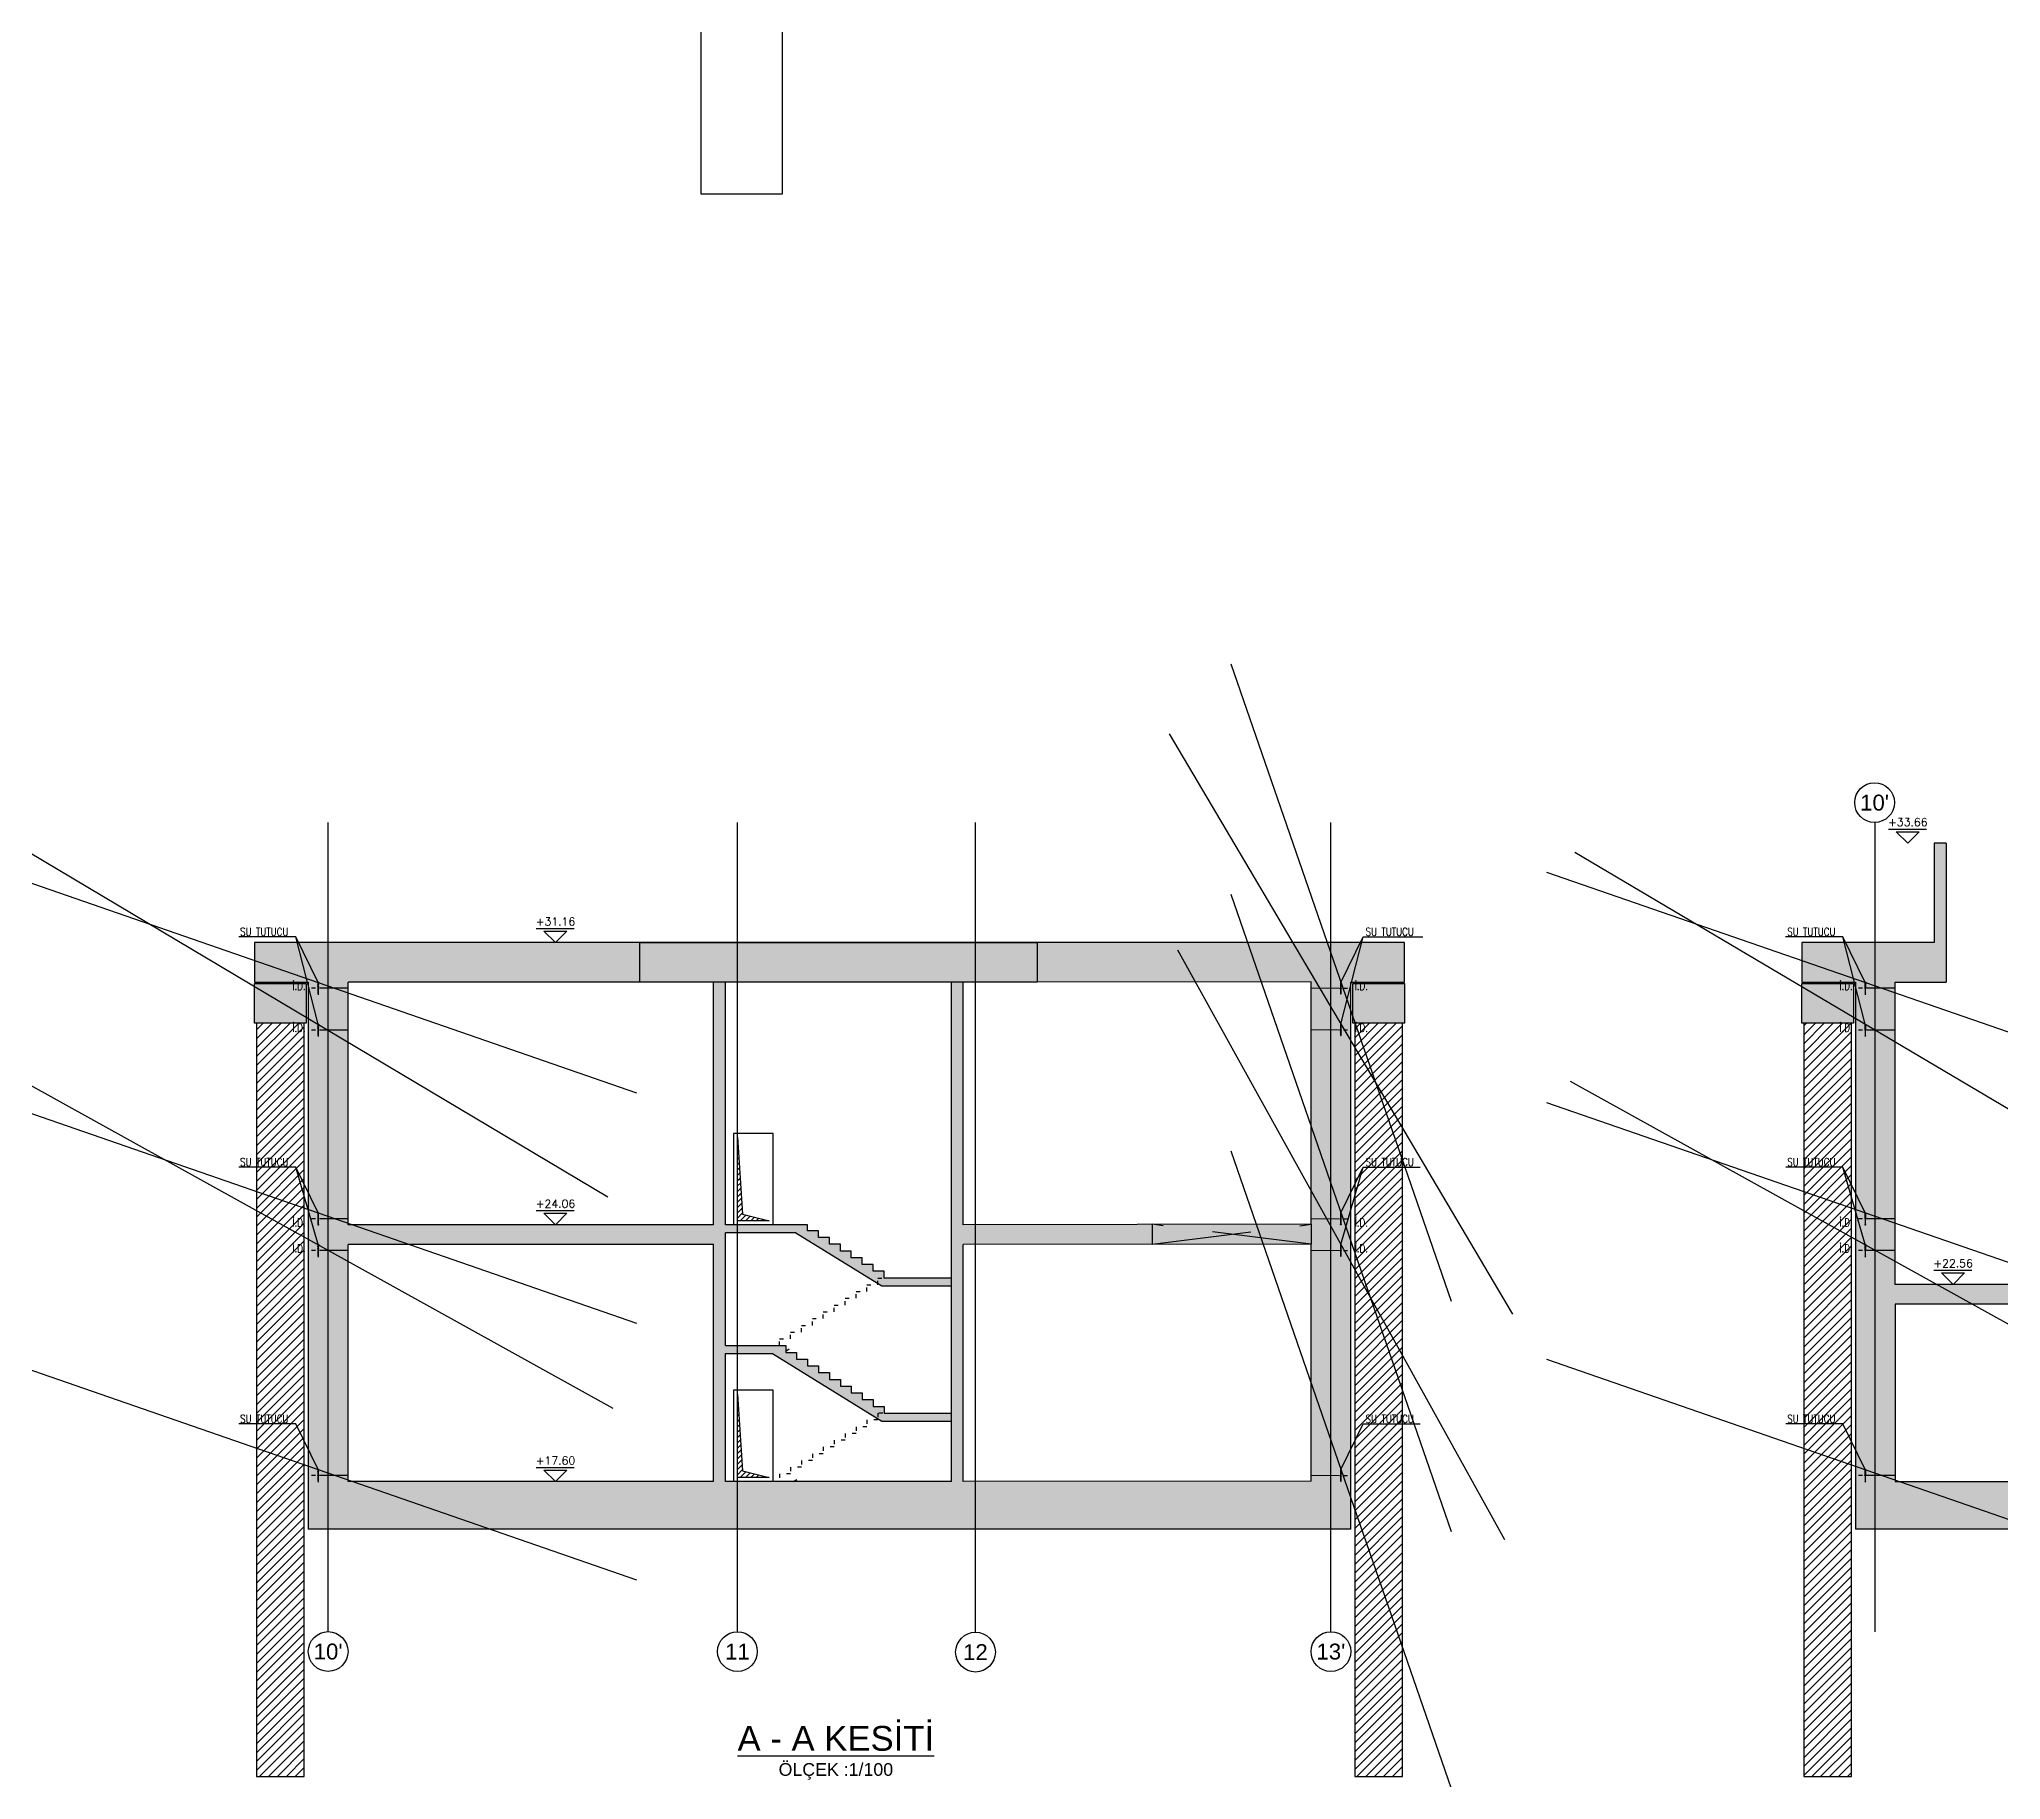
# Model space of a CAD drawing. Header units: millimetres. Extents: x 400392 to 401186, y 4543812 to 4544115.
# Drawn here: x 400695.06 to 400744.43, y 4543910.72 to 4543954.51 of the extents above; entities that cross this region are included whole.
import ezdxf
from ezdxf.enums import TextEntityAlignment as Align

# ---------------------------------------------------------------- set-up
doc = ezdxf.new("R2010")
doc.units = ezdxf.units.MM
for name, pattern in [('ACAD_ISO05W100', [33, 24, -3, 0, -3, 0, -3]), ('AKS', [3, 2.5, -0.25, 0, -0.25]), ('CONTINU', [0]), ('Dot', [4, 0, -4]), ('HIDDEN', [0.375, 0.25, -0.125])]:
    doc.linetypes.add(name, pattern=pattern)
for name, color, linetype in [('aks prota', 2, 'AKS'), ('boşluk prota', 2, 'Continuous'), ('boşluk taraması prota', 252, 'Continuous'), ('caks prota', 4, 'Continuous'), ('görünüş prota', 4, 'Continuous'), ('inşaat derzi prota', 11, 'Continuous'), ('kesit prota', 1, 'Continuous'), ('kesit tarama prota', 252, 'Continuous'), ('kiriş prota', 6, 'Continuous'), ('kolon tarama prota', 252, 'Continuous'), ('kot prota', 4, 'Continuous'), ('merdiven prota', 2, 'Continuous'), ('not yazısı prota', 6, 'Continuous'), ('not çizgisi prota', 4, 'Continuous'), ('PRT-CST-rc_level', 6, 'Continuous'), ('PRT-CST-rc_levermark', 4, 'Continuous'), ('st_s_su tutucu', 2, 'Continuous'), ('st_s_ölçü', 4, 'Continuous'), ('t35 prota', 3, 'Continuous'), ('taks prota', 7, 'Continuous'), ('tplan prota', 7, 'Continuous')]:
    doc.layers.add(name, color=color, linetype=linetype)
for name, color, linetype, lineweight in [('PRT-Geo-PileCap2', 211, 'Continuous', 25), ('PRT-Geo_Pile', 150, 'Continuous', 30), ('PRT-Geo_TableText', 8, 'Continuous', 25), ('PRT-KD-kazik', 172, 'Continuous', 25)]:
    doc.layers.add(name, color=color, linetype=linetype, lineweight=lineweight)
doc.styles.add('Arial', font='Arial.ttf')
doc.styles.add('OLCU', font='romanstw.shx')
doc.styles.add('prt-kd-kot', font='Arial.ttf')
doc.styles.add('TAKS', font='Arial Unicode.ttf')
doc.styles.add('TSIMPLEX', font='romanstw.shx')
doc.dimstyles.new('1-50', dxfattribs={"dimtxt": 10, "dimasz": 4, "dimexe": 4, "dimexo": 8, "dimgap": 4, "dimtad": 1, "dimdec": 1, "dimrnd": 0.05, "dimzin": 9, "dimdsep": 46, "dimtxsty": 'OLCU', "dimblk1": 'OBLIQUE', "dimblk2": 'OBLIQUE', "dimsah": 1, "dimcen": 2, "dimdle": 4, "dimclrd": 4, "dimclre": 4, "dimclrt": 3, "dimadec": 1, "dimazin": 0, "dimtfac": 1, "dimtdec": 1, "dimtix": 1, "dimtmove": 2, "dimatfit": 3, "dimldrblk": 'OBLIQUE', "dimfxl": 1, "dimtvp": 1, "dimtolj": 1, "dimtzin": 1, "dimarcsym": 0})
pattern_1 = [(45, (398976.46009, 4543583.98106), (-0.112253202, 0.112253202), [])]

# ---------------------------------------------------------------- blocks, each defined once
blk = doc.blocks.new('B-B Kesiti')
at = {"layer": 'PRT-KD-kazik', "color": 3}
blk.add_lwpolyline([(400713.76, 4543966.719), (400713.76, 4543950.609), (400711.719, 4543950.609), (400711.719, 4543966.719)], dxfattribs=at)
blk = doc.blocks.new('KOTK5')
at = {"layer": 'PRT-CST-rc_levermark'}
blk.add_line((217, 160), (-213, 160), dxfattribs=at)
blk.add_lwpolyline([(130, 130), (-130, 130), (0, 0)], close=True, dxfattribs=at)
at = {"layer": 'PRT-CST-rc_level', "style": 'OLCU'}
blk.add_attdef('000.00', text='', height=90, dxfattribs=at).set_placement((0, 193), align=Align.CENTER)
blk = doc.blocks.new('_Oblique')
at = {"layer": 'st_s_ölçü', "lineweight": -2}
blk.add_line((-0.5, -0.5), (0.5, 0.5), dxfattribs=at)
blk = doc.blocks.new('D')
at = {"layer": 'st_s_su tutucu', "linetype": 'CONTINU', "ltscale": 0.2}
for p, q in [((-39987.8, 52508.2), (-39992.6, 52508.2)), ((-39992.6, 52508.2), (-39992.6, 52507.4)), ((-39992.6, 52507.4), (-39990.6, 52506.1)), ((-39992.6, 52449), (-39990.6, 52450.3)), ((-39992.6, 52448.2), (-39992.6, 52449)), ((-39987.8, 52448.2), (-39992.6, 52448.2)), ((-39990.6, 52478.7), (-39991.9, 52478.7)), ((-39991.9, 52478.7), (-39991.9, 52477.7)), ((-39991.9, 52477.7), (-39990.6, 52477.7)), ((-39990.6, 52498.5), (-39991.5, 52498.5)), ((-39991.5, 52498.5), (-39991.5, 52497.9)), ((-39991.5, 52497.9), (-39990.6, 52497.9)), ((-39990.6, 52488.5), (-39991.5, 52488.5)), ((-39991.5, 52488.5), (-39991.5, 52487.9)), ((-39991.5, 52487.9), (-39990.6, 52487.9)), ((-39991.5, 52467.9), (-39991.5, 52468.5)), ((-39991.5, 52468.5), (-39990.6, 52468.5)), ((-39990.6, 52467.9), (-39991.5, 52467.9)), ((-39991.5, 52457.9), (-39991.5, 52458.5)), ((-39991.5, 52458.5), (-39990.6, 52458.5)), ((-39990.6, 52457.9), (-39991.5, 52457.9)), ((-39990.6, 52506.1), (-39990.6, 52498.5)), ((-39990.6, 52497.9), (-39990.6, 52488.5)), ((-39990.6, 52487.9), (-39990.6, 52478.7)), ((-39990.6, 52468.5), (-39990.6, 52477.7)), ((-39990.6, 52458.5), (-39990.6, 52467.9)), ((-39990.6, 52450.3), (-39990.6, 52457.9)), ((-39989.8, 52506.1), (-39987.8, 52507.4)), ((-39989.8, 52498.5), (-39989.8, 52506.1)), ((-39988.9, 52498.5), (-39989.8, 52498.5)), ((-39989.8, 52488.5), (-39989.8, 52497.9)), ((-39989.8, 52497.9), (-39988.9, 52497.9)), ((-39988.9, 52488.5), (-39989.8, 52488.5)), ((-39989.8, 52478.7), (-39989.8, 52487.9)), ((-39989.8, 52487.9), (-39988.9, 52487.9)), ((-39988.5, 52478.7), (-39989.8, 52478.7)), ((-39989.8, 52477.7), (-39988.5, 52477.7)), ((-39989.8, 52477.7), (-39989.8, 52468.5)), ((-39989.8, 52468.5), (-39988.9, 52468.5)), ((-39988.9, 52467.9), (-39989.8, 52467.9)), ((-39989.8, 52467.9), (-39989.8, 52458.5)), ((-39989.8, 52458.5), (-39988.9, 52458.5)), ((-39988.9, 52457.9), (-39989.8, 52457.9)), ((-39989.8, 52457.9), (-39989.8, 52450.3)), ((-39989.8, 52450.3), (-39987.8, 52449)), ((-39988.9, 52497.9), (-39988.9, 52498.5)), ((-39988.9, 52487.9), (-39988.9, 52488.5)), ((-39988.9, 52468.5), (-39988.9, 52467.9)), ((-39988.9, 52458.5), (-39988.9, 52457.9)), ((-39988.5, 52477.7), (-39988.5, 52478.7)), ((-39987.8, 52507.4), (-39987.8, 52508.2)), ((-39987.8, 52449), (-39987.8, 52448.2))]:
    blk.add_line(p, q, dxfattribs=at)
blk = doc.blocks.new('*U131')
at = {"layer": 'PRT-Geo_Pile', "lineweight": -3, "flags": 128}
blk.add_lwpolyline([(0.6, 0), (0.6, -18.95), (-0.6, -18.95), (-0.6, 0)], close=True, dxfattribs=at)
at = {"layer": 'PRT-Geo_TableText', "style": 'prt-kd-kot'}
blk.add_attdef('No:', text='', height=0.25, rotation=90, dxfattribs=at).set_placement((0, -18.277), align=Align.MIDDLE_LEFT)

msp = doc.modelspace()

# ---------------------------------------------------------------- hatches: boundary and pattern name
at = {"layer": 'boşluk taraması prota', "ltscale": 2}
h = msp.add_hatch(dxfattribs=at)
h.set_pattern_fill('ANSI31', color=256, scale=0.03, style=0)
h.set_pattern_definition([(45, (398915.92282, 4543519.76282), (-0.067351921, 0.067351921), [])])
h.paths.add_polyline_path([(400712.63539, 4543926.88232), (400712.75973, 4543924.9496), (400713.43539, 4543924.78232), (400712.63539, 4543924.78232)])
h = msp.add_hatch(dxfattribs=at)
h.set_pattern_fill('ANSI31', color=256, scale=0.03, style=0)
h.set_pattern_definition([(45, (398915.92282, 4543513.30282), (-0.067351921, 0.067351921), [])])
h.paths.add_polyline_path([(400712.63539, 4543920.42232), (400712.75973, 4543918.4896), (400713.43539, 4543918.32232), (400712.63539, 4543918.32232)])
at = {"layer": 'kesit tarama prota'}
h = msp.add_hatch(color=253, dxfattribs=at)
h.dxf.hatch_style = 1
h.paths.add_polyline_path([(400768.36074, 4543931.78232), (400745.45963, 4543931.78232), (400745.45963, 4543933.43232), (400745.80963, 4543933.43232), (400745.80963, 4543933.73232), (400745.45963, 4543933.73232), (400745.45963, 4543934.08232), (400745.15928, 4543934.08232), (400745.15928, 4543930.78232), (400766.01074, 4543930.78232), (400766.01074, 4543924.68232), (400745.15928, 4543924.68232), (400745.15928, 4543923.18232), (400741.77192, 4543923.18232), (400741.77192, 4543930.78232), (400743.05691, 4543930.78232), (400743.05691, 4543934.28232), (400742.75656, 4543934.28232), (400742.75656, 4543931.78232), (400739.42239, 4543931.78232), (400739.42239, 4543930.78232), (400740.77238, 4543930.78232), (400740.7722, 4543917.02232), (400751.15746, 4543917.02232), (400751.15746, 4543916.72232), (400751.55746, 4543916.72232), (400751.55746, 4543918.22232), (400741.77192, 4543918.22232), (400741.77192, 4543922.68232), (400745.65986, 4543922.68232), (400745.65986, 4543924.18232), (400766.01074, 4543924.18232), (400766.01074, 4543918.22232), (400757.75746, 4543918.22232), (400757.75746, 4543916.72232), (400758.15746, 4543916.72232), (400758.15746, 4543917.02232), (400767.01074, 4543917.02232), (400767.01074, 4543930.78232), (400768.36074, 4543930.78232)])
h = msp.add_hatch(color=253, dxfattribs=at)
h.dxf.hatch_style = 1
h.paths.add_polyline_path([(400700.48405, 4543931.78232), (400700.48405, 4543930.78232), (400701.83403, 4543930.78232), (400701.83385, 4543917.02232), (400728.07239, 4543917.02232), (400728.07239, 4543930.78232), (400729.42239, 4543930.78232), (400729.42239, 4543931.78232)])
h.paths.add_polyline_path([(400727.07208, 4543930.79341), (400727.07208, 4543924.69341), (400718.32039, 4543924.68232), (400718.32039, 4543930.78232)], flags=16)
h.paths.add_polyline_path([(400718.02039, 4543930.78232), (400718.02039, 4543918.22232), (400712.33339, 4543918.22232), (400712.33339, 4543921.44232), (400713.51856, 4543921.44232), (400716.26856, 4543919.74232), (400718.02039, 4543919.74232), (400718.02039, 4543919.94232), (400716.32539, 4543919.94232), (400716.32539, 4543920.11232), (400716.05039, 4543920.11232), (400716.05039, 4543920.28232), (400715.77539, 4543920.28232), (400715.77539, 4543920.45232), (400715.50039, 4543920.45232), (400715.50039, 4543920.62232), (400715.22539, 4543920.62232), (400715.22539, 4543920.79232), (400714.95039, 4543920.79232), (400714.95039, 4543920.96232), (400714.67539, 4543920.96232), (400714.67539, 4543921.13232), (400714.40039, 4543921.13232), (400714.40039, 4543921.30232), (400714.12539, 4543921.30232), (400714.12539, 4543921.47232), (400713.85539, 4543921.47232), (400713.85539, 4543921.64232), (400712.33339, 4543921.64232), (400712.33339, 4543924.48232), (400714.10091, 4543924.48232), (400716.26856, 4543923.14232), (400718.02039, 4543923.14232), (400718.02039, 4543923.34232), (400716.32539, 4543923.34232), (400716.32539, 4543923.51232), (400716.05039, 4543923.51232), (400716.05039, 4543923.68232), (400715.77539, 4543923.68232), (400715.77539, 4543923.85232), (400715.50039, 4543923.85232), (400715.50039, 4543924.02232), (400715.22539, 4543924.02232), (400715.22539, 4543924.19232), (400714.95039, 4543924.19232), (400714.95039, 4543924.36232), (400714.67539, 4543924.36232), (400714.67539, 4543924.53232), (400714.40039, 4543924.53232), (400714.40039, 4543924.68232), (400712.33339, 4543924.68232), (400712.33339, 4543930.78232)], flags=16)
h.paths.add_polyline_path([(400727.07208, 4543924.19341), (400727.07208, 4543918.23341), (400718.32039, 4543918.22232), (400718.32039, 4543924.18232)], flags=16)
h.paths.add_polyline_path([(400712.03339, 4543930.78232), (400712.03339, 4543924.68232), (400702.83357, 4543924.68232), (400702.83357, 4543930.78232)], flags=16)
h.paths.add_polyline_path([(400712.03339, 4543924.18232), (400712.03339, 4543918.22232), (400702.83357, 4543918.22232), (400702.83357, 4543924.18232)], flags=16)
h = msp.add_hatch(color=253, dxfattribs=at)
h.dxf.hatch_style = 1
h.paths.add_polyline_path([(400700.48405, 4543930.75232), (400701.78405, 4543930.75232), (400701.78405, 4543929.75232), (400700.48405, 4543929.75232)])
h = msp.add_hatch(color=253, dxfattribs=at)
h.dxf.hatch_style = 1
h.paths.add_polyline_path([(400728.12239, 4543930.75232), (400729.42239, 4543930.75232), (400729.42239, 4543929.75232), (400728.12239, 4543929.75232)])
h = msp.add_hatch(color=253, dxfattribs=at)
h.dxf.hatch_style = 1
h.paths.add_polyline_path([(400739.42239, 4543930.75232), (400740.72239, 4543930.75232), (400740.72239, 4543929.75232), (400739.42239, 4543929.75232)])
at = {"layer": 'kolon tarama prota'}
h = msp.add_hatch(dxfattribs=at)
h.set_pattern_fill('DOTS', color=2, scale=0.05, angle=36)
h.set_pattern_definition([(36, (398826.46009, 4543492.25957), (-0.0145475924, 0.087543451), [0, -0.079375])])
h.paths.add_polyline_path([(400710.17689, 4543931.78232), (400720.17689, 4543931.78232), (400720.17689, 4543930.78232), (400710.17689, 4543930.78232)])
at = {"layer": 'kolon tarama prota', "transparency": 33554687}
h = msp.add_hatch(dxfattribs=at)
h.set_pattern_fill('ANSI31', color=256, scale=0.05)
h.set_pattern_definition(pattern_1)
h.paths.add_polyline_path([(400700.53405, 4543929.75232), (400700.53405, 4543910.80232), (400701.73405, 4543910.80232), (400701.73405, 4543929.75232)])
h = msp.add_hatch(dxfattribs=at)
h.set_pattern_fill('ANSI31', color=256, scale=0.05)
h.set_pattern_definition(pattern_1)
h.paths.add_polyline_path([(400728.17239, 4543929.75232), (400728.17239, 4543910.80232), (400729.37239, 4543910.80232), (400729.37239, 4543929.75232)])
h = msp.add_hatch(dxfattribs=at)
h.set_pattern_fill('ANSI31', color=256, scale=0.05)
h.set_pattern_definition(pattern_1)
h.paths.add_polyline_path([(400739.47239, 4543929.75232), (400739.47239, 4543910.80232), (400740.67239, 4543910.80232), (400740.67239, 4543929.75232)])

# ---------------------------------------------------------------- linework, layer by layer
at = {"layer": 'aks prota', "ltscale": 10}
for p, q in [((400702.33342, 4543914.445), (400702.33342, 4543934.8028)), ((400712.63539, 4543914.44498), (400712.63539, 4543934.8028)), ((400718.62539, 4543914.43086), (400718.62539, 4543934.8028)), ((400727.57239, 4543914.44498), (400727.57239, 4543934.8028)), ((400741.27176, 4543914.445), (400741.27176, 4543934.8028))]:
    msp.add_line(p, q, dxfattribs=at)
at = {"layer": 'boşluk prota', "ltscale": 0.05}
for points in [[(400712.63539, 4543926.88232), (400712.75973, 4543924.9496), (400713.43539, 4543924.78232), (400712.63539, 4543924.78232)], [(400712.63539, 4543920.42232), (400712.75973, 4543918.4896), (400713.43539, 4543918.32232), (400712.63539, 4543918.32232)]]:
    msp.add_lwpolyline(points, close=True, dxfattribs=at)
at = {"layer": 'caks prota', "ltscale": 0.05}
for centre in [(400741.25598, 4543935.30344), (400702.33342, 4543913.94587), (400712.63539, 4543913.94498), (400718.62739, 4543913.93086), (400727.57239, 4543913.94498)]:
    msp.add_circle(centre, 0.5, dxfattribs=at)
at = {"layer": 'görünüş prota'}
msp.add_lwpolyline([(400710.17689, 4543931.78232), (400720.17689, 4543931.78232), (400720.17689, 4543930.78232), (400710.17689, 4543930.78232)], close=True, dxfattribs=at)
at = {"layer": 'görünüş prota', "linetype": 'Dot'}
for points in [[(400713.69539, 4543921.64232), (400713.69539, 4543921.81232), (400713.97039, 4543921.81232), (400713.97039, 4543921.98232), (400714.24539, 4543921.98232), (400714.24539, 4543922.15232), (400714.52039, 4543922.15232), (400714.52039, 4543922.32232), (400714.79539, 4543922.32232), (400714.79539, 4543922.49232), (400715.07039, 4543922.49232), (400715.07039, 4543922.66232), (400715.34539, 4543922.66232), (400715.34539, 4543922.83232), (400715.62039, 4543922.83232), (400715.62039, 4543923.00232), (400715.89539, 4543923.00232), (400715.89539, 4543923.17232), (400716.17039, 4543923.17232), (400716.17039, 4543923.34232), (400716.27257, 4543923.34232)], [(400713.85539, 4543921.5061), (400716.50221, 4543923.14232)], [(400716.29142, 4543919.94232), (400716.17039, 4543919.94232), (400716.17039, 4543919.77232), (400715.89539, 4543919.77232), (400715.89539, 4543919.60232), (400715.62039, 4543919.60232), (400715.62039, 4543919.43232), (400715.34539, 4543919.43232), (400715.34539, 4543919.26232), (400715.07039, 4543919.26232), (400715.07039, 4543919.09232), (400714.79539, 4543919.09232), (400714.79539, 4543918.92232), (400714.52039, 4543918.92232), (400714.52039, 4543918.75232), (400714.24539, 4543918.75232), (400714.24539, 4543918.58232), (400713.97039, 4543918.58232), (400713.97039, 4543918.41232), (400713.69539, 4543918.41232), (400713.69539, 4543918.22232)], [(400714.04339, 4543918.22232), (400716.50221, 4543919.74232)]]:
    msp.add_lwpolyline(points, dxfattribs=at)
at = {"layer": 'inşaat derzi prota', "linetype": 'ACAD_ISO05W100', "ltscale": 0.03}
for points in [[(400702.83357, 4543930.63232), (400701.83357, 4543930.63232)], [(400727.07208, 4543930.64341), (400728.07239, 4543930.63232)], [(400741.77192, 4543930.63232), (400740.77192, 4543930.63232)], [(400702.83357, 4543929.58232), (400701.83357, 4543929.58232)], [(400727.07208, 4543929.59341), (400728.07239, 4543929.58232)], [(400741.77192, 4543929.58232), (400740.77192, 4543929.58232)], [(400702.83357, 4543924.83232), (400701.83357, 4543924.83232)], [(400727.07208, 4543924.84341), (400728.07239, 4543924.83232)], [(400741.77192, 4543924.83232), (400740.77192, 4543924.83232)], [(400702.83357, 4543924.03232), (400701.83357, 4543924.03232)], [(400727.07208, 4543924.04341), (400728.07239, 4543924.03232)], [(400741.77192, 4543924.03232), (400740.77192, 4543924.03232)], [(400702.83357, 4543918.37232), (400701.83357, 4543918.37232)], [(400727.07208, 4543918.38341), (400728.07239, 4543918.37232)], [(400741.77192, 4543918.37232), (400740.77192, 4543918.37232)]]:
    msp.add_lwpolyline(points, dxfattribs=at)
at = {"layer": 'kesit prota'}
for p, q in [((400743.05691, 4543934.28232), (400742.75656, 4543934.28232)), ((400743.05691, 4543934.28232), (400743.05691, 4543930.78232)), ((400702.83357, 4543924.68232), (400702.83357, 4543930.78232)), ((400712.03339, 4543930.78232), (400702.83357, 4543930.78232)), ((400712.03339, 4543924.68232), (400712.03339, 4543930.78232)), ((400718.02039, 4543930.78232), (400712.33339, 4543930.78232)), ((400712.33339, 4543924.68232), (400712.33339, 4543930.78232)), ((400718.02039, 4543918.22232), (400718.02039, 4543930.78232)), ((400727.07208, 4543930.79341), (400718.32039, 4543930.78232)), ((400718.32039, 4543924.68232), (400718.32039, 4543930.78232)), ((400727.07208, 4543924.69341), (400727.07208, 4543930.79341)), ((400712.03339, 4543924.68232), (400702.83357, 4543924.68232)), ((400714.40039, 4543924.68232), (400712.33339, 4543924.68232)), ((400727.07208, 4543924.69341), (400718.32039, 4543924.68232)), ((400702.83357, 4543918.22232), (400702.83357, 4543924.18232)), ((400712.03339, 4543924.18232), (400702.83357, 4543924.18232)), ((400712.03339, 4543918.22232), (400712.03339, 4543924.18232)), ((400714.10091, 4543924.48232), (400712.33339, 4543924.48232)), ((400712.33339, 4543921.64232), (400712.33339, 4543924.48232)), ((400727.07208, 4543924.19341), (400718.32039, 4543924.18232)), ((400718.32039, 4543918.22232), (400718.32039, 4543924.18232)), ((400727.07208, 4543918.23341), (400727.07208, 4543924.19341)), ((400712.33339, 4543918.22232), (400712.33339, 4543921.44232)), ((400712.03339, 4543918.22232), (400702.83357, 4543918.22232)), ((400718.02039, 4543918.22232), (400712.33339, 4543918.22232)), ((400727.07208, 4543918.23341), (400718.32039, 4543918.22232)), ((400728.07239, 4543917.02232), (400701.83385, 4543917.02232))]:
    msp.add_line(p, q, dxfattribs=at)
for points in [[(400742.75656, 4543934.28232), (400742.75656, 4543931.78232), (400739.42239, 4543931.78232), (400739.42239, 4543930.78232), (400740.77238, 4543930.78232), (400740.7722, 4543917.02232)], [(400728.07239, 4543917.02232), (400728.07239, 4543930.78232), (400729.42239, 4543930.78232), (400729.42239, 4543931.78232), (400700.48405, 4543931.78232), (400700.48405, 4543930.78232), (400701.83403, 4543930.78232), (400701.83385, 4543917.02232)], [(400766.01074, 4543930.78232), (400766.01074, 4543924.68232), (400745.15928, 4543924.68232), (400745.15928, 4543923.18232), (400741.77192, 4543923.18232), (400741.77192, 4543930.78232), (400743.05691, 4543930.78232)], [(400718.02239, 4543923.34232), (400716.32539, 4543923.34232), (400716.32539, 4543923.51232), (400716.05039, 4543923.51232), (400716.05039, 4543923.68232), (400715.77539, 4543923.68232), (400715.77539, 4543923.85232), (400715.50039, 4543923.85232), (400715.50039, 4543924.02232), (400715.22539, 4543924.02232), (400715.22539, 4543924.19232), (400714.95039, 4543924.19232), (400714.95039, 4543924.36232), (400714.67539, 4543924.36232), (400714.67539, 4543924.53232), (400714.40039, 4543924.53232), (400714.40039, 4543924.68232)], [(400714.10091, 4543924.48232), (400716.26856, 4543923.14232), (400718.02039, 4543923.14232)], [(400767.01074, 4543917.02232), (400758.15746, 4543917.02232), (400758.15746, 4543916.72232), (400757.75746, 4543916.72232), (400757.75746, 4543918.22232), (400766.01074, 4543918.22232), (400766.01074, 4543924.18232), (400745.65986, 4543924.18232), (400745.65986, 4543922.68232), (400741.77192, 4543922.68232), (400741.77192, 4543918.22232), (400751.55746, 4543918.22232), (400751.55746, 4543916.72232), (400751.15746, 4543916.72232), (400751.15746, 4543917.02232), (400740.7722, 4543917.02232)], [(400712.33339, 4543921.64232), (400713.85539, 4543921.64232)], [(400713.85539, 4543921.64232), (400713.85539, 4543921.47232), (400714.12539, 4543921.47232), (400714.12539, 4543921.30232), (400714.40039, 4543921.30232), (400714.40039, 4543921.13232), (400714.67539, 4543921.13232), (400714.67539, 4543920.96232), (400714.95039, 4543920.96232), (400714.95039, 4543920.79232), (400715.22539, 4543920.79232), (400715.22539, 4543920.62232), (400715.50039, 4543920.62232), (400715.50039, 4543920.45232), (400715.77539, 4543920.45232), (400715.77539, 4543920.28232), (400716.05039, 4543920.28232), (400716.05039, 4543920.11232), (400716.32539, 4543920.11232), (400716.32539, 4543919.94232), (400718.02239, 4543919.94232)], [(400712.33339, 4543921.44232), (400713.51856, 4543921.44232), (400716.26856, 4543919.74232), (400718.02039, 4543919.74232)]]:
    msp.add_lwpolyline(points, dxfattribs=at)
at = {"layer": 'kiriş prota'}
for points in [[(400713.53539, 4543924.68232), (400713.53539, 4543926.98232), (400712.53539, 4543926.98232), (400712.53539, 4543924.68232)], [(400713.53539, 4543918.22232), (400713.53539, 4543920.52232), (400712.53539, 4543920.52232), (400712.53539, 4543918.22232)]]:
    msp.add_lwpolyline(points, dxfattribs=at)
at = {"layer": 'merdiven prota', "linetype": 'HIDDEN', "ltscale": 10}
msp.add_lwpolyline([(400723.07234, 4543924.69341), (400723.07234, 4543924.19341), (400727.07208, 4543924.69341), (400727.07208, 4543924.19341), (400723.07234, 4543924.69341)], dxfattribs=at)
at = {"layer": 'PRT-Geo-PileCap2'}
for points in [[(400700.48405, 4543930.75232), (400701.78405, 4543930.75232), (400701.78405, 4543929.75232), (400700.48405, 4543929.75232)], [(400728.12239, 4543930.75232), (400729.42239, 4543930.75232), (400729.42239, 4543929.75232), (400728.12239, 4543929.75232)], [(400739.42239, 4543930.75232), (400740.72239, 4543930.75232), (400740.72239, 4543929.75232), (400739.42239, 4543929.75232)]]:
    msp.add_lwpolyline(points, close=True, dxfattribs=at)

# ---------------------------------------------------------------- block references
msp.add_blockref('B-B Kesiti', (0, 0))
at = {"layer": 'kot prota', "linetype": 'CONTINU', "ltscale": 0.1}
ref = msp.add_blockref('KOTK5', (400742.09112, 4543934.28232), dxfattribs=dict(at, xscale=-0.002222222222222222, yscale=0.002222222222222222, zscale=0.002222222222222222, rotation=359.9999999999902))
ref.add_attrib('000.00', '+33.66', dxfattribs={"layer": 'PRT-CST-rc_level', "height": 0.2, "style": 'OLCU'}).set_placement((400742.09112, 4543934.71152), align=Align.CENTER)
ref = msp.add_blockref('KOTK5', (400708.05461, 4543931.78232), dxfattribs=dict(at, xscale=-0.002222222222222222, yscale=0.002222222222222222, zscale=0.002222222222222222, rotation=359.9999999999902))
ref.add_attrib('000.00', '+31.16', dxfattribs={"layer": 'PRT-CST-rc_level', "height": 0.2, "style": 'OLCU'}).set_placement((400708.05461, 4543932.21152), align=Align.CENTER)
ref = msp.add_blockref('KOTK5', (400708.05461, 4543924.68232), dxfattribs=dict(at, xscale=-0.002222222222222222, yscale=0.002222222222222222, zscale=0.002222222222222222, rotation=359.9999999999902))
ref.add_attrib('000.00', '+24.06', dxfattribs={"layer": 'PRT-CST-rc_level', "height": 0.2, "style": 'OLCU'}).set_placement((400708.05461, 4543925.11152), align=Align.CENTER)
ref = msp.add_blockref('KOTK5', (400743.23067, 4543923.18232), dxfattribs=dict(at, xscale=-0.002222222222222222, yscale=0.002222222222222222, zscale=0.002222222222222222, rotation=359.9999999999902))
ref.add_attrib('000.00', '+22.56', dxfattribs={"layer": 'PRT-CST-rc_level', "height": 0.2, "style": 'OLCU'}).set_placement((400743.23067, 4543923.61152), align=Align.CENTER)
ref = msp.add_blockref('KOTK5', (400708.05461, 4543918.22232), dxfattribs=dict(at, xscale=-0.002222222222222222, yscale=0.002222222222222222, zscale=0.002222222222222222, rotation=359.9999999999902))
ref.add_attrib('000.00', '+17.60', dxfattribs={"layer": 'PRT-CST-rc_level', "height": 0.2, "style": 'OLCU'}).set_placement((400708.05461, 4543918.65152), align=Align.CENTER)
at = {"layer": 'PRT-Geo_Pile', "xscale": -1, "rotation": 1.674259131334566e-06}
for p in [(400701.13405, 4543929.75232), (400728.77239, 4543929.75232), (400740.07239, 4543929.75232)]:
    msp.add_blockref('*U131', p, dxfattribs=at)
at = {"layer": 'st_s_ölçü', "yscale": 0.004999999999999999, "rotation": 180}
for p, xscale, zscale in [((400502.13242, 4544193.02327), 0.004999999999999999, 0.004999999999999999), ((400927.77355, 4544193.02327), -0.004999999999999999, 0.004999999999999998), ((400541.07076, 4544193.02327), 0.004999999999999999, 0.004999999999999999), ((400502.13242, 4544191.97327), 0.004999999999999999, 0.004999999999999999), ((400927.77355, 4544191.97327), -0.004999999999999999, 0.004999999999999999), ((400541.07076, 4544191.97327), 0.004999999999999999, 0.004999999999999999), ((400502.13242, 4544186.42327), 0.004999999999999999, 0.004999999999999999), ((400927.77355, 4544186.42327), -0.004999999999999999, 0.004999999999999998), ((400541.07076, 4544186.42327), 0.004999999999999999, 0.004999999999999999)]:
    msp.add_blockref('D', p, dxfattribs=dict(at, xscale=xscale, zscale=zscale))
at = {"layer": 'st_s_ölçü', "yscale": 0.004999999999999999, "zscale": 0.004999999999999999}
for p, xscale in [((400502.13242, 4543662.44137), -0.004999999999999999), ((400927.77355, 4543662.44137), 0.004999999999999999), ((400541.07076, 4543662.44137), -0.004999999999999999), ((400502.13242, 4543655.98137), -0.004999999999999999), ((400927.77355, 4543655.98137), 0.004999999999999999), ((400541.07076, 4543655.98137), -0.004999999999999999)]:
    msp.add_blockref('D', p, dxfattribs=dict(at, xscale=xscale))

# ---------------------------------------------------------------- texts
at = {"layer": 'not yazısı prota', "ltscale": 0.05, "style": 'TSIMPLEX', "width": 0.8}
for s, p in [('SU TUTUCU', (400700.11952, 4543931.95414)), ('SU TUTUCU', (400728.44549, 4543931.95414)), ('SU TUTUCU', (400739.05787, 4543931.95414)), ('İ.D.', (400701.43156, 4543930.58786)), ('İ.D.', (400728.16964, 4543930.58786)), ('İ.D.', (400740.36991, 4543930.58786)), ('İ.D.', (400701.43156, 4543929.53786)), ('İ.D.', (400728.16964, 4543929.53786)), ('İ.D.', (400740.36991, 4543929.53786)), ('SU TUTUCU', (400700.11952, 4543926.15972)), ('SU TUTUCU', (400728.44549, 4543926.15972)), ('SU TUTUCU', (400739.05787, 4543926.15972)), ('İ.D.', (400701.43156, 4543924.63869)), ('İ.D.', (400728.16964, 4543924.63869)), ('İ.D.', (400740.36991, 4543924.63869)), ('İ.D.', (400701.43156, 4543923.98786)), ('İ.D.', (400728.16964, 4543923.98786)), ('İ.D.', (400740.36991, 4543923.98786)), ('SU TUTUCU', (400700.11952, 4543919.69972)), ('SU TUTUCU', (400728.44549, 4543919.69972)), ('SU TUTUCU', (400739.05787, 4543919.69972))]:
    msp.add_text(s, height=0.2, dxfattribs=at).set_placement(p)
at = {"layer": 't35 prota', "style": 'Arial'}
msp.add_text('ÖLÇEK :1/100', height=0.32, dxfattribs=at).set_placement((400715.11225, 4543910.96393), align=Align.MIDDLE)
at = {"layer": 'taks prota', "style": 'TAKS'}
for s, p in [("10'", (400741.25598, 4543935.30344)), ("10'", (400702.33342, 4543913.94587)), ('11', (400712.63539, 4543913.94498)), ('12', (400718.62439, 4543913.93086)), ("13'", (400727.57239, 4543913.94498))]:
    msp.add_text(s, height=0.4, dxfattribs=at).set_placement(p, align=Align.MIDDLE_CENTER)
at = {"layer": 'tplan prota', "style": 'Arial'}
msp.add_text('%%UA - A KESİTİ', height=0.625, dxfattribs=at).set_placement((400715.11225, 4543911.83893), align=Align.MIDDLE)

# ---------------------------------------------------------------- leaders
at = {"layer": 'not çizgisi prota'}
for points in [[(400702.08006, 4543930.77666), (400701.5215, 4543931.92641), (400700.08311, 4543931.92641)], [(400727.82591, 4543930.77666), (400728.38447, 4543931.92641), (400729.82285, 4543931.92641)], [(400741.0184, 4543930.77666), (400740.45984, 4543931.92641), (400739.02146, 4543931.92641)], [(400702.08006, 4543929.72666), (400701.5215, 4543931.92641), (400700.08311, 4543931.92641)], [(400727.82239, 4543929.73232), (400728.38447, 4543931.92641), (400729.88304, 4543931.92641)], [(400741.0178, 4543929.73232), (400740.45484, 4543931.92641), (400739.01646, 4543931.92641)], [(400702.08006, 4543924.98223), (400701.5215, 4543926.13199), (400700.08311, 4543926.13199)], [(400727.82591, 4543924.98223), (400728.38447, 4543926.13199), (400729.82285, 4543926.13199)], [(400741.0184, 4543924.98223), (400740.45984, 4543926.13199), (400739.02146, 4543926.13199)], [(400702.08006, 4543924.18232), (400701.5215, 4543926.13199), (400700.08311, 4543926.13199)], [(400727.82591, 4543924.18232), (400728.38447, 4543926.13199), (400729.82285, 4543926.13199)], [(400741.0184, 4543924.18232), (400740.45984, 4543926.13199), (400739.02146, 4543926.13199)], [(400702.08006, 4543918.52223), (400701.5215, 4543919.67199), (400700.08311, 4543919.67199)], [(400727.82591, 4543918.52223), (400728.38447, 4543919.67199), (400729.82285, 4543919.67199)], [(400741.0184, 4543918.52223), (400740.45984, 4543919.67199), (400739.02146, 4543919.67199)]]:
    msp.add_leader(points, dimstyle='1-50', override={"dimasz": 12, "dimgap": 4, "dimtad": 0}, dxfattribs=at)

doc.saveas('drawing.dxf')
